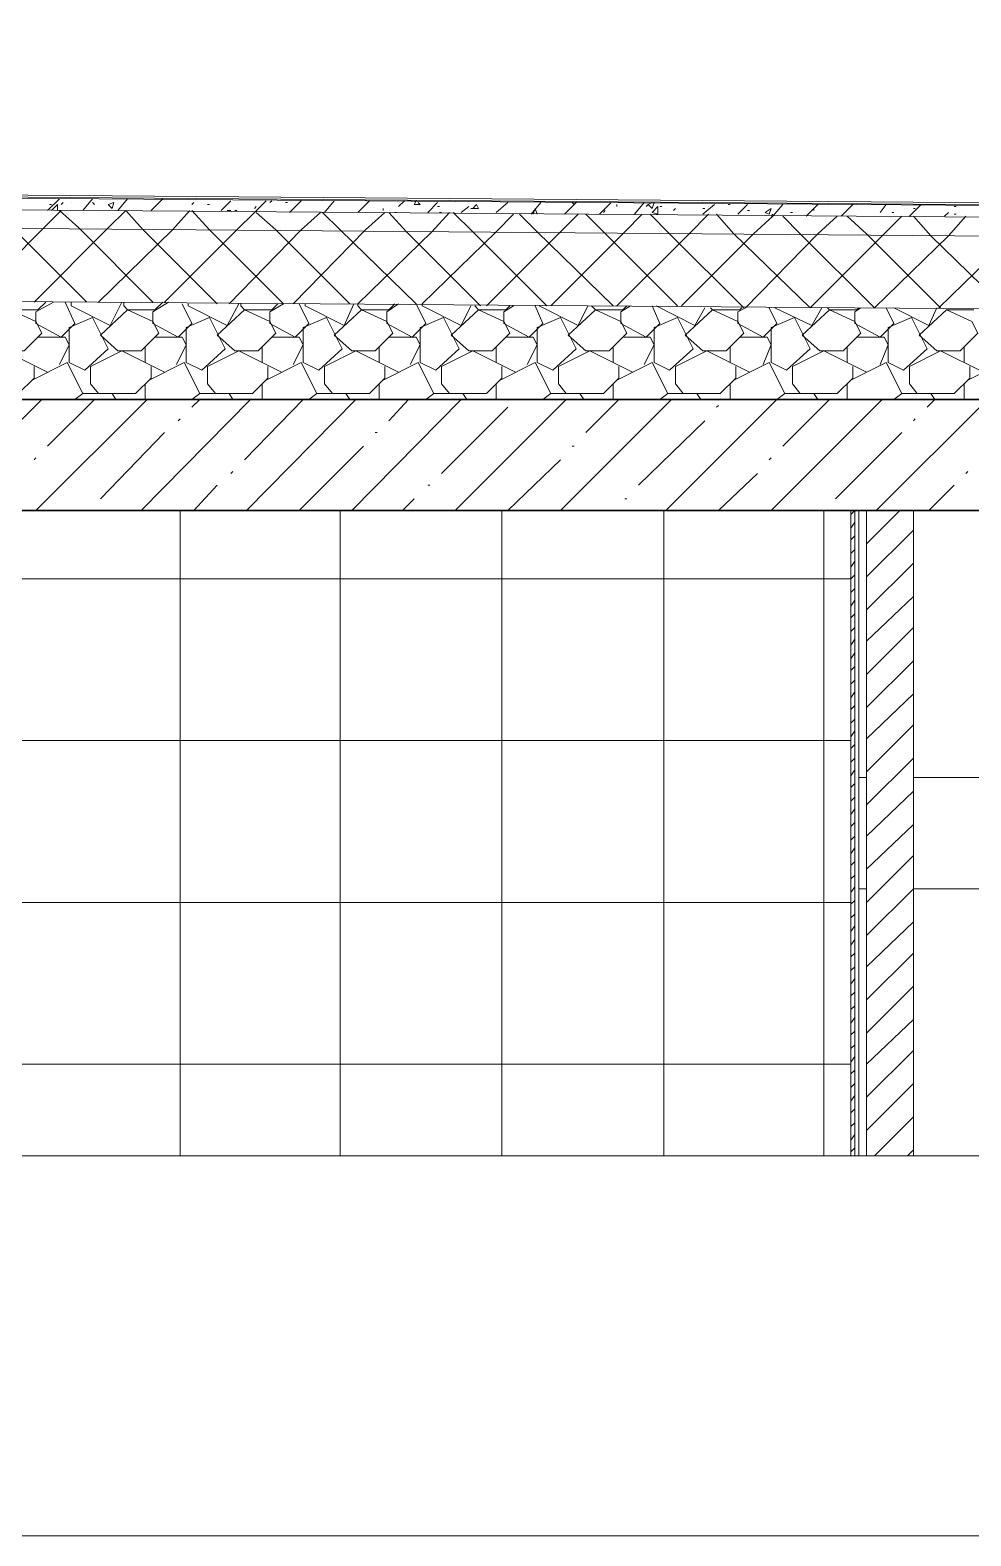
# Model space of a CAD drawing. Header units: millimetres. Extents: x 2294 to 908349, y -83289 to 219220.
# Drawn here: x 879242 to 881351, y 202988 to 206365 of the extents above; entities that cross this region are included whole.
import ezdxf

# ---------------------------------------------------------------- set-up
doc = ezdxf.new("R2010")
doc.units = ezdxf.units.MM
doc.layers.add('PDF _Геометрия', color=7, linetype='Continuous')

msp = doc.modelspace()

# ---------------------------------------------------------------- linework, layer by layer
at = {"layer": 'PDF _Геометрия', "lineweight": 30}
for points in [[(901961.1, 204688.4), (900772.1, 204688.4), (900772.1, 205287.3), (900772.1, 205536.5), (900772.1, 206629.4), (900514.2, 206629.4), (900514.2, 205536.5), (873196.2, 205536.5), (873196.2, 205287.3), (873196.2, 203840.3)], [(873454.1, 203840.3), (873454.1, 205287.3), (900514.2, 205287.3), (900514.2, 204688.4), (900514.2, 204439.2), (900514.2, 203840.3)]]:
    msp.add_lwpolyline(points, dxfattribs=at)
at = {"layer": 'PDF _Геометрия', "lineweight": 9}
msp.add_lwpolyline([(873642.1, 205536.5), (885725.1, 205536.5), (885725.1, 205728.9), (885725.1, 205895), (885725.1, 205938.7), (885725.1, 205960.5), (885725.1, 205964.9), (885725.1, 205969.3), (885327.3, 205947.4), (885191.8, 205947.4), (874700, 206030.5), (873642.1, 206061.1), (873642.1, 206056.7), (873642.1, 206052.3), (873642.1, 206030.5), (873642.1, 205986.8), (873642.1, 205825)], close=True, dxfattribs=at)
at = {"layer": 'PDF _Геометрия', "lineweight": 20}
for points in [[(900361.1, 206056.7), (898909.8, 206026.1), (886144.8, 205943.1), (885725.1, 205964.9), (885327.3, 205943.1), (885191.8, 205943.1), (874700, 206026.1), (873642.1, 206056.7)], [(900361.1, 206052.3), (898909.8, 206021.7), (886144.8, 205943.1), (885725.1, 205960.5), (885327.3, 205943.1), (885191.8, 205943.1), (874700, 206021.7), (873642.1, 206052.3)], [(900361.1, 206030.5), (898909.8, 205999.9), (886144.8, 205916.8), (885725.1, 205938.7), (885327.3, 205916.8), (885191.8, 205916.8), (874695.6, 205995.5), (873642.1, 206030.5)], [(900361.1, 205986.8), (898909.8, 205956.2), (886140.4, 205877.5), (885725.1, 205895), (885327.3, 205873.1), (885191.8, 205873.1), (874695.6, 205956.2), (873642.1, 205986.8)], [(900361.1, 205825), (898909.8, 205790.1), (886140.4, 205711.4), (885725.1, 205728.9), (885331.7, 205711.4), (885187.4, 205711.4), (874695.6, 205790.1), (873642.1, 205825)]]:
    msp.add_lwpolyline(points, dxfattribs=at)
at = {"layer": 'PDF _Геометрия', "color": 250, "lineweight": 9, "true_color": 0x1d1d1d}
for points in [[(879281.4, 205960.5), (879307.6, 205986.8)], [(879285.8, 205973.7), (879290.2, 205973.7)], [(879290.2, 205960.5), (879303.3, 205973.7), (879303.3, 205960.5)], [(879312, 205973.7), (879316.4, 205978)], [(879333.9, 205978), (879333.9, 205978)], [(879360.1, 205960.5), (879382, 205986.8)], [(879382, 205978), (879386.3, 205973.7)], [(879438.8, 205960.5), (879460.7, 205986.8)], [(879513.1, 205960.5), (879539.3, 205986.8)], [(879543.7, 205755.1), (879705.5, 205916.8), (879744.8, 205956.2), (879771, 205982.4)], [(879604.9, 205973.7), (879609.3, 205978)], [(879639.9, 205973.7), (879644.3, 205973.7)], [(879670.5, 205960.5), (879692.3, 205982.4)], [(879744.8, 205964.9), (879749.2, 205969.3)], [(879779.8, 205978), (879784.2, 205982.4)], [(879814.8, 205978), (879819.1, 205978)], [(879823.5, 205956.2), (879849.7, 205982.4)], [(879902.2, 205956.2), (879924, 205982.4)], [(879976.5, 205956.2), (880002.7, 205982.4)], [(880068.3, 205969.3), (880081.4, 205982.4)], [(880112, 205978), (880116.4, 205973.7), (880103.3, 205973.7), (880107.6, 205982.4)], [(880133.9, 205956.2), (880155.7, 205978)], [(880155.7, 205969.3), (880160.1, 205969.3)], [(880208.2, 205956.2), (880225.7, 205969.3)], [(880286.9, 205956.2), (880313.1, 205978)], [(880365.6, 205951.8), (880387.4, 205978)], [(880439.9, 205951.8), (880466.1, 205978)], [(880457.4, 205978), (880461.7, 205973.7)], [(880518.6, 205951.8), (880544.8, 205978)], [(880557.9, 205973.7), (880557.9, 205969.3)], [(880597.3, 205951.8), (880619.1, 205978)], [(880623.5, 205969.3), (880627.9, 205973.7)], [(880641, 205978), (880636.6, 205964.9), (880627.9, 205973.7), (880636.6, 205978)], [(880654.1, 205969.3), (880658.5, 205969.3)], [(880702.2, 205746.3), (880863.9, 205908.1), (880907.6, 205947.4), (880929.5, 205973.7)], [(880750.3, 205951.8), (880776.5, 205973.7)], [(880763.4, 205969.3), (880763.4, 205969.3)], [(880807.1, 205973.7), (880811.5, 205973.7)], [(880829, 205951.8), (880850.8, 205973.7)], [(880982, 205947.4), (881008.2, 205973.7)], [(881060.7, 205947.4), (881086.9, 205973.7)], [(881148.1, 205956.2), (881161.2, 205973.7)], [(881213.7, 205947.4), (881239.9, 205973.7)], [(881314.2, 205969.3), (881318.6, 205969.3)], [(879106.6, 205755.1), (879272.7, 205921.2), (879312, 205960.5)], [(879368.9, 205755.1), (879202.7, 205921.2), (879163.4, 205960.5)], [(879250.8, 205755.1), (879416.9, 205921.2), (879456.3, 205960.5), (879495.6, 205916.8), (879661.7, 205750.7)], [(879517.5, 205755.1), (879351.4, 205921.2), (879307.6, 205960.5)], [(879395.1, 205755.1), (879561.2, 205916.8), (879600.5, 205960.5)], [(879591.8, 205960.5), (879591.8, 205960.5)], [(879845.4, 205750.7), (879867.2, 205707), (879836.6, 205676.4), (879779.8, 205707), (879779.8, 205733.2), (879810.4, 205750.7), (879644.3, 205916.8), (879604.9, 205960.5)], [(879683.6, 205960.5), (879692.3, 205960.5)], [(879688, 205964.9), (879688, 205964.9)], [(879688, 205750.7), (879849.7, 205916.8), (879893.4, 205956.2)], [(879692.3, 205960.5), (879692.3, 205960.5)], [(879701.1, 205960.5), (879705.5, 205960.5)], [(879959, 205750.7), (879792.9, 205916.8), (879749.2, 205956.2)], [(879832.2, 205750.7), (879994, 205916.8), (880037.7, 205956.2)], [(880068.3, 205750.7), (880042.1, 205733.2), (880042.1, 205707), (880098.9, 205676.4), (880129.5, 205707), (880107.6, 205750.7), (879937.2, 205916.8), (879897.8, 205956.2)], [(880182, 205956.2), (880142.6, 205912.5), (879976.5, 205750.7), (879976.5, 205746.3), (879985.2, 205737.6), (879924, 205680.8), (879963.4, 205645.8), (880015.8, 205645.8), (880055.2, 205685.1), (880042.1, 205711.4), (879985.2, 205737.6), (880046.4, 205737.6), (880059.6, 205750.7)], [(880033.3, 205964.9), (880033.3, 205960.5)], [(880251.9, 205746.3), (880085.8, 205912.5), (880046.4, 205956.2)], [(880055.2, 205956.2), (880055.2, 205956.2)], [(880059.6, 205956.2), (880063.9, 205956.2)], [(880230.1, 205746.3), (880208.2, 205702.6), (880120.8, 205746.3), (880120.8, 205750.7), (880286.9, 205912.5), (880326.2, 205951.8)], [(880160.1, 205956.2), (880164.5, 205956.2)], [(880400.5, 205746.3), (880234.4, 205912.5), (880190.7, 205956.2)], [(880230.1, 205964.9), (880234.4, 205964.9)], [(880265, 205746.3), (880431.1, 205912.5), (880470.5, 205951.8)], [(880549.2, 205746.3), (880378.7, 205912.5), (880339.3, 205951.8)], [(880369.9, 205951.8), (880374.3, 205964.9), (880378.7, 205951.8)], [(880409.3, 205746.3), (880575.4, 205912.5), (880614.7, 205951.8)], [(880693.4, 205746.3), (880527.3, 205912.5), (880488, 205951.8)], [(880527.3, 205956.2), (880531.7, 205960.5)], [(880557.9, 205746.3), (880719.7, 205908.1), (880763.4, 205951.8)], [(880842.1, 205742), (880676, 205908.1), (880632.2, 205951.8)], [(880645.4, 205951.8), (880649.7, 205951.8)], [(880667.2, 205964.9), (880667.2, 205964.9)], [(880684.7, 205960.5), (880689.1, 205964.9)], [(880750.3, 205964.9), (880754.6, 205964.9)], [(880780.9, 205951.8), (880820.2, 205908.1), (880990.7, 205742), (881156.8, 205908.1), (881196.2, 205947.4)], [(880898.9, 205742), (880916.4, 205707), (880885.8, 205676.4), (880829, 205707), (880829, 205733.2), (880846.4, 205742), (881008.2, 205908.1), (881051.9, 205947.4)], [(880850.8, 205960.5), (880855.2, 205960.5)], [(880903.3, 205947.4), (880907.6, 205951.8)], [(880925.1, 205960.5), (880925.1, 205960.5)], [(880929.5, 205947.4), (880968.8, 205908.1), (881135, 205742), (881301.1, 205903.7), (881340.4, 205947.4)], [(880947, 205956.2), (880951.4, 205956.2)], [(880999.4, 205960.5), (880999.4, 205964.9)], [(881047.5, 205951.8), (881047.5, 205951.8)], [(881283.6, 205742), (881117.5, 205908.1), (881073.8, 205947.4)], [(881143.7, 205947.4), (881143.7, 205947.4)], [(881165.6, 205947.4), (881165.6, 205947.4)], [(881165.6, 205947.4), (881165.6, 205947.4)], [(881174.3, 205956.2), (881178.7, 205956.2)], [(881222.4, 205964.9), (881226.8, 205964.9)], [(881432.2, 205737.6), (881261.7, 205903.7), (881222.4, 205947.4)], [(881279.2, 205742), (881445.3, 205903.7), (881484.7, 205943.1)], [(881292.3, 205947.4), (881301.1, 205956.2)], [(881314.2, 205951.8), (881318.6, 205951.8)], [(879277, 205755.1), (879259.6, 205737.6), (879198.4, 205737.6), (879137.2, 205680.8), (879176.5, 205645.8), (879229, 205645.8), (879268.3, 205685.1), (879255.2, 205711.4), (879198.4, 205737.6), (879189.6, 205746.3), (879189.6, 205755.1)], [(879294.5, 205755.1), (879255.2, 205733.2), (879255.2, 205707), (879312, 205676.4), (879342.6, 205707), (879320.8, 205755.1)], [(879333.9, 205755.1), (879333.9, 205746.3), (879421.3, 205702.6), (879447.5, 205755.1)], [(879539.3, 205755.1), (879521.9, 205737.6), (879460.7, 205737.6), (879399.5, 205680.8), (879438.8, 205645.8), (879491.3, 205645.8), (879530.6, 205685.1), (879517.5, 205711.4), (879460.7, 205737.6), (879451.9, 205746.3), (879451.9, 205755.1)], [(879552.5, 205755.1), (879517.5, 205733.2), (879517.5, 205707), (879574.3, 205676.4), (879604.9, 205707), (879583.1, 205750.7)], [(879596.2, 205750.7), (879596.2, 205746.3), (879683.6, 205702.6), (879709.8, 205750.7)], [(879797.3, 205750.7), (879784.2, 205737.6), (879722.9, 205737.6), (879661.7, 205680.8), (879701.1, 205645.8), (879753.5, 205645.8), (879792.9, 205685.1), (879779.8, 205711.4), (879722.9, 205737.6), (879714.2, 205746.3), (879714.2, 205750.7)], [(879858.5, 205750.7), (879858.5, 205746.3), (879945.9, 205702.6), (879967.8, 205750.7)], [(880238.8, 205746.3), (880247.5, 205737.6), (880186.3, 205680.8), (880225.7, 205645.8), (880278.1, 205645.8), (880317.5, 205685.1), (880304.4, 205711.4), (880247.5, 205737.6), (880308.7, 205737.6), (880317.5, 205746.3)], [(880238.8, 205746.3), (880238.8, 205746.3)], [(880326.2, 205746.3), (880304.4, 205733.2), (880304.4, 205707), (880361.2, 205676.4), (880391.8, 205707), (880374.3, 205746.3)], [(880383.1, 205746.3), (880470.5, 205702.6), (880492.3, 205746.3)], [(880383.1, 205746.3), (880383.1, 205746.3)], [(880501.1, 205746.3), (880509.8, 205737.6), (880448.6, 205680.8), (880488, 205645.8), (880540.4, 205645.8), (880579.8, 205685.1), (880566.7, 205711.4), (880509.8, 205737.6), (880571, 205737.6), (880579.8, 205746.3)], [(880588.5, 205746.3), (880566.7, 205733.2), (880566.7, 205707), (880623.5, 205676.4), (880654.1, 205707), (880636.6, 205746.3)], [(880645.4, 205746.3), (880732.8, 205702.6), (880754.6, 205742)], [(880767.8, 205742), (880772.1, 205737.6), (880710.9, 205680.8), (880750.3, 205645.8), (880802.7, 205645.8), (880842.1, 205685.1), (880829, 205711.4), (880772.1, 205737.6), (880833.3, 205737.6), (880837.7, 205742)], [(880912, 205742), (880995.1, 205702.6), (881016.9, 205742)], [(881030, 205742), (881034.4, 205737.6), (880973.2, 205680.8), (881012.6, 205645.8), (881065, 205645.8), (881104.4, 205685.1), (881091.3, 205711.4), (881034.4, 205737.6), (881095.6, 205737.6), (881100, 205742)], [(881104.4, 205742), (881091.3, 205733.2), (881091.3, 205707), (881148.1, 205676.4), (881178.7, 205707), (881161.2, 205742)], [(881178.7, 205742), (881257.4, 205702.6), (881274.9, 205742)], [(881296.7, 205737.6), (881235.5, 205680.8), (881274.9, 205645.8), (881327.3, 205645.8), (881366.7, 205685.1), (881353.5, 205711.4), (881296.7, 205737.6), (881357.9, 205737.6)], [(881296.7, 205737.6), (881296.7, 205737.6)], [(879307.6, 205615.2), (879329.5, 205658.9), (879320.8, 205676.4), (879259.6, 205676.4)], [(879569.9, 205615.2), (879591.8, 205658.9), (879583.1, 205676.4), (879521.9, 205676.4)], [(879832.2, 205615.2), (879854.1, 205658.9), (879845.4, 205676.4), (879784.2, 205676.4)], [(880094.5, 205615.2), (880116.4, 205658.9), (880107.6, 205676.4), (880046.4, 205676.4)], [(880356.8, 205615.2), (880378.7, 205658.9), (880369.9, 205676.4), (880308.7, 205676.4)], [(880619.1, 205615.2), (880641, 205658.9), (880632.2, 205676.4), (880571, 205676.4)], [(880885.8, 205615.2), (880903.3, 205658.9), (880894.5, 205676.4), (880833.3, 205676.4)], [(881148.1, 205615.2), (881165.6, 205658.9), (881156.8, 205676.4), (881095.6, 205676.4)], [(879132.8, 205549.6), (879115.3, 205571.5), (879115.3, 205610.8), (879185.2, 205645.8), (879281.4, 205597.7)], [(879395.1, 205549.6), (879377.6, 205571.5), (879377.6, 205610.8), (879447.5, 205645.8), (879543.7, 205597.7)], [(879500, 205619.6), (879500, 205654.5)], [(879657.4, 205549.6), (879639.9, 205571.5), (879639.9, 205610.8), (879709.8, 205645.8), (879806, 205597.7)], [(879762.3, 205619.6), (879762.3, 205654.5)], [(879919.7, 205549.6), (879902.2, 205571.5), (879902.2, 205610.8), (879972.1, 205645.8), (880068.3, 205597.7)], [(880024.6, 205619.6), (880024.6, 205654.5)], [(880182, 205549.6), (880164.5, 205571.5), (880164.5, 205610.8), (880234.4, 205645.8), (880330.6, 205597.7)], [(880286.9, 205619.6), (880286.9, 205654.5)], [(880444.3, 205549.6), (880426.8, 205571.5), (880426.8, 205610.8), (880496.7, 205645.8), (880592.9, 205597.7)], [(880549.2, 205619.6), (880549.2, 205654.5)], [(880706.6, 205549.6), (880689.1, 205571.5), (880689.1, 205610.8), (880759, 205645.8), (880855.2, 205597.7)], [(880811.5, 205619.6), (880811.5, 205654.5)], [(880968.8, 205549.6), (880951.4, 205571.5), (880951.4, 205610.8), (881021.3, 205645.8), (881117.5, 205597.7)], [(881073.8, 205619.6), (881073.8, 205654.5)], [(881231.1, 205549.6), (881213.7, 205571.5), (881213.7, 205610.8), (881283.6, 205645.8), (881379.8, 205597.7)], [(881336.1, 205619.6), (881336.1, 205654.5)], [(879080.3, 205536.5), (879097.8, 205549.6), (879215.8, 205549.6), (879250.8, 205584.6), (879250.8, 205610.8)], [(879246.4, 205580.2), (879325.1, 205619.6), (879360.1, 205549.6)], [(879342.6, 205536.5), (879360.1, 205549.6), (879478.1, 205549.6), (879513.1, 205584.6), (879513.1, 205610.8)], [(879508.7, 205580.2), (879587.4, 205619.6), (879622.4, 205549.6)], [(879604.9, 205536.5), (879622.4, 205549.6), (879740.4, 205549.6), (879775.4, 205584.6), (879775.4, 205610.8)], [(879771, 205580.2), (879849.7, 205619.6), (879884.7, 205549.6)], [(879867.2, 205536.5), (879884.7, 205549.6), (880002.7, 205549.6), (880037.7, 205584.6), (880037.7, 205610.8)], [(880033.3, 205580.2), (880112, 205619.6), (880147, 205549.6)], [(880129.5, 205536.5), (880147, 205549.6), (880265, 205549.6), (880300, 205584.6), (880300, 205610.8)], [(880295.6, 205580.2), (880374.3, 205619.6), (880409.3, 205549.6)], [(880391.8, 205536.5), (880409.3, 205549.6), (880527.3, 205549.6), (880562.3, 205584.6), (880562.3, 205610.8)], [(880557.9, 205580.2), (880636.6, 205619.6), (880671.6, 205549.6)], [(880654.1, 205536.5), (880671.6, 205549.6), (880789.6, 205549.6), (880824.6, 205584.6), (880824.6, 205610.8)], [(880667.2, 205287.3), (880916.4, 205536.5), (880933.9, 205549.6), (881051.9, 205549.6), (881086.9, 205584.6), (881086.9, 205610.8)], [(880820.2, 205580.2), (880898.9, 205619.6), (880933.9, 205549.6)], [(881082.5, 205580.2), (881161.2, 205619.6), (881196.2, 205549.6)], [(881178.7, 205536.5), (881196.2, 205549.6), (881314.2, 205549.6), (881349.2, 205584.6), (881349.2, 205610.8)], [(881344.8, 205580.2), (881423.5, 205619.6), (881458.5, 205549.6)], [(879491.3, 205536.5), (879495.6, 205536.5), (879500, 205536.5), (879500, 205571.5)], [(879753.5, 205536.5), (879757.9, 205536.5), (879762.3, 205536.5), (879762.3, 205571.5)], [(880015.8, 205536.5), (880020.2, 205536.5), (880024.6, 205536.5), (880024.6, 205571.5)], [(880278.1, 205536.5), (880282.5, 205536.5), (880286.9, 205536.5), (880286.9, 205571.5)], [(880540.4, 205536.5), (880544.8, 205536.5), (880549.2, 205536.5), (880549.2, 205571.5)], [(880802.7, 205536.5), (880807.1, 205536.5), (880811.5, 205536.5), (880811.5, 205571.5)], [(881065, 205536.5), (881069.4, 205536.5), (881073.8, 205536.5), (881073.8, 205571.5)], [(881327.3, 205536.5), (881331.7, 205536.5), (881336.1, 205536.5), (881336.1, 205571.5)], [(879019.1, 205287.3), (879268.3, 205536.5)], [(879255.2, 205287.3), (879504.4, 205536.5)], [(879281.4, 205431.6), (879386.3, 205536.5)], [(879434.4, 205536.5), (879425.7, 205549.6)], [(879491.3, 205287.3), (879736.1, 205536.5)], [(879604.9, 205519), (879622.4, 205536.5)], [(879696.7, 205536.5), (879688, 205549.6)], [(879722.9, 205401), (879854.1, 205536.5)], [(879727.3, 205287.3), (879972.1, 205536.5)], [(879959, 205536.5), (879950.3, 205549.6)], [(879963.4, 205287.3), (880208.2, 205536.5)], [(880046.4, 205488.4), (880090.2, 205536.5)], [(880195.1, 205287.3), (880444.3, 205536.5)], [(880221.3, 205536.5), (880212.6, 205549.6)], [(880431.1, 205287.3), (880680.3, 205536.5)], [(880483.6, 205536.5), (880474.9, 205549.6)], [(880488, 205462.2), (880562.3, 205536.5)], [(880745.9, 205536.5), (880737.2, 205549.6)], [(880903.3, 205287.3), (881152.5, 205536.5)], [(880929.5, 205431.6), (881034.4, 205536.5)], [(881008.2, 205536.5), (880999.4, 205549.6)], [(881139.3, 205287.3), (881388.5, 205536.5)], [(881253, 205519), (881270.5, 205536.5), (881261.7, 205549.6)], [(880164.5, 205370.4), (880313.1, 205519)], [(880780.9, 205519), (880785.2, 205523.4)], [(879399.5, 205313.6), (879543.7, 205462.2)], [(879574.3, 205488.4), (879578.7, 205492.8)], [(880015.8, 205462.2), (880020.2, 205462.2)], [(880606, 205344.2), (880754.6, 205488.4)], [(881047.5, 205313.6), (881196.2, 205462.2)], [(881222.4, 205488.4), (881226.8, 205492.8)], [(879845.4, 205287.3), (879989.6, 205431.6)], [(880457.4, 205431.6), (880461.7, 205431.6)], [(879250.8, 205401), (879255.2, 205405.4)], [(880313.1, 205287.3), (880431.1, 205401)], [(880898.9, 205401), (880903.3, 205405.4)], [(879692.3, 205370.4), (879696.7, 205374.8)], [(880785.2, 205287.3), (880872.7, 205370.4)], [(881340.4, 205370.4), (881344.8, 205374.8)], [(879609.3, 205287.3), (879661.7, 205344.2)], [(880133.9, 205344.2), (880138.2, 205344.2)], [(881257.4, 205287.3), (881314.2, 205344.2)], [(880077, 205287.3), (880103.3, 205313.6)], [(880575.4, 205313.6), (880579.8, 205313.6)], [(881117.5, 205287.3), (881121.9, 205287.3)], [(881117.5, 205213), (881191.8, 205287.3)], [(881117.5, 205138.7), (881222.4, 205243.6)], [(881117.5, 205064.4), (881222.4, 205169.3)], [(881117.5, 204994.4), (881222.4, 205095)], [(881117.5, 204920.1), (881222.4, 205025)], [(881117.5, 204845.8), (881222.4, 204950.7)], [(881117.5, 204775.8), (881222.4, 204876.4)], [(881117.5, 204701.5), (881222.4, 204806.5)], [(881117.5, 204627.2), (881222.4, 204732.1)], [(881117.5, 204557.3), (881222.4, 204657.8)], [(881117.5, 204483), (881222.4, 204583.5)], [(881117.5, 204408.6), (881222.4, 204513.6)], [(881117.5, 204334.3), (881222.4, 204439.2)], [(881117.5, 204264.4), (881222.4, 204364.9)], [(881117.5, 204190.1), (881222.4, 204295)], [(881117.5, 204115.7), (881222.4, 204220.7)], [(881117.5, 204045.8), (881222.4, 204146.3)], [(881117.5, 203971.5), (881222.4, 204076.4)], [(881117.5, 203897.2), (881222.4, 204002.1)], [(881135, 203840.3), (881222.4, 203927.8)], [(881209.3, 203840.3), (881222.4, 203853.4)]]:
    msp.add_lwpolyline(points, dxfattribs=at)
for points in [[(879430.1, 205978), (879425.7, 205964.9), (879416.9, 205973.7)], [(880243.2, 205973.7), (880247.5, 205964.9), (880234.4, 205964.9)], [(880649.7, 205951.8), (880636.6, 205956.2), (880649.7, 205969.3)], [(880903.3, 205964.9), (880898.9, 205951.8), (880890.2, 205956.2)], [(879329.5, 205619.6), (879329.5, 205698.3), (879382, 205720.1), (879416.9, 205650.2), (879364.5, 205602.1)], [(879591.8, 205619.6), (879591.8, 205698.3), (879644.3, 205720.1), (879679.2, 205650.2), (879626.8, 205602.1)], [(879854.1, 205619.6), (879854.1, 205698.3), (879906.6, 205720.1), (879941.5, 205650.2), (879889.1, 205602.1)], [(880116.4, 205619.6), (880116.4, 205698.3), (880168.8, 205720.1), (880203.8, 205650.2), (880151.4, 205602.1)], [(880378.7, 205619.6), (880378.7, 205698.3), (880431.1, 205720.1), (880466.1, 205650.2), (880413.7, 205602.1)], [(880641, 205619.6), (880641, 205698.3), (880693.4, 205720.1), (880728.4, 205650.2), (880676, 205602.1)], [(880903.3, 205619.6), (880903.3, 205698.3), (880955.7, 205720.1), (880990.7, 205650.2), (880938.2, 205602.1)], [(881165.6, 205619.6), (881165.6, 205698.3), (881218, 205720.1), (881253, 205650.2), (881200.5, 205602.1)]]:
    msp.add_lwpolyline(points, close=True, dxfattribs=at)
at = {"layer": 'PDF _Геометрия', "lineweight": 9}
for points in [[(881100, 203840.3), (881100, 205287.3), (881091.3, 205287.3), (881082.5, 205287.3), (881082.5, 203840.3), (881082.5, 205287.3), (876693.4, 205287.3), (876693.4, 203840.3), (876693.4, 205164.9), (876684.7, 205164.9), (876676, 205164.9), (876676, 203840.3)], [(881091.3, 205287.3), (881091.3, 203840.3)], [(881222.4, 203840.3), (881222.4, 205287.3), (881117.5, 205287.3), (881117.5, 203840.3)], [(881100, 204688.4), (881117.5, 204688.4)], [(881222.4, 204688.4), (881563.4, 204688.4)], [(881117.5, 204439.2), (881100, 204439.2)], [(881458.5, 203840.3), (881458.5, 204439.2), (881563.4, 204439.2), (881222.4, 204439.2)], [(901961.1, 203840.3), (887115.3, 203840.3), (887036.6, 203687.3), (886883.6, 203997.7), (886804.9, 203840.3), (871959, 203840.3)], [(878638.8, 203057.8), (878568.9, 202987.9), (900793.9, 202987.9)]]:
    msp.add_lwpolyline(points, dxfattribs=at)
at = {"layer": 'PDF _Геометрия', "color": 250, "lineweight": 9, "true_color": 0x262626}
for points in [[(879578.7, 203840.3), (879578.7, 205287.3)], [(879937.2, 203840.3), (879937.2, 205287.3)], [(880300, 203840.3), (880300, 205287.3)], [(880662.8, 203840.3), (880662.8, 205287.3)], [(881021.3, 203840.3), (881021.3, 205287.3)], [(876693.4, 205134.3), (881082.5, 205134.3)], [(876693.4, 204771.5), (881082.5, 204771.5)], [(876693.4, 204408.6), (881082.5, 204408.6)], [(876693.4, 204045.8), (881082.5, 204045.8)]]:
    msp.add_lwpolyline(points, dxfattribs=at)
at = {"layer": 'PDF _Геометрия', "color": 252, "lineweight": 9, "true_color": 0x878787}
for points in [[(881082.5, 205278.6), (881091.3, 205287.3)], [(881082.5, 205248), (881091.3, 205261.1)], [(881082.5, 205221.8), (881091.3, 205230.5)], [(881082.5, 205191.1), (881091.3, 205199.9)], [(881082.5, 205160.5), (881091.3, 205173.7)], [(881082.5, 205134.3), (881091.3, 205143.1)], [(881082.5, 205103.7), (881091.3, 205112.5)], [(881082.5, 205073.1), (881091.3, 205086.2)], [(881082.5, 205046.9), (881091.3, 205055.6)], [(881082.5, 205016.3), (881091.3, 205025)], [(881082.5, 204985.7), (881091.3, 204998.8)], [(881082.5, 204955.1), (881091.3, 204968.2)], [(881082.5, 204928.9), (881091.3, 204937.6)], [(881082.5, 204898.3), (881091.3, 204907)], [(881082.5, 204867.7), (881091.3, 204880.8)], [(881082.5, 204841.4), (881091.3, 204850.2)], [(881082.5, 204810.8), (881091.3, 204819.6)], [(881082.5, 204780.2), (881091.3, 204793.3)], [(881082.5, 204754), (881091.3, 204762.7)], [(881082.5, 204723.4), (881091.3, 204732.1)], [(881082.5, 204692.8), (881091.3, 204705.9)], [(881082.5, 204666.6), (881091.3, 204675.3)], [(881082.5, 204636), (881091.3, 204644.7)], [(881082.5, 204605.4), (881091.3, 204618.5)], [(881082.5, 204579.1), (881091.3, 204587.9)], [(881082.5, 204548.5), (881091.3, 204557.3)], [(881082.5, 204517.9), (881091.3, 204531)], [(881082.5, 204491.7), (881091.3, 204500.4)], [(881082.5, 204461.1), (881091.3, 204469.8)], [(881082.5, 204430.5), (881091.3, 204443.6)], [(881082.5, 204404.3), (881091.3, 204413)], [(881082.5, 204373.7), (881091.3, 204382.4)], [(881082.5, 204343.1), (881091.3, 204356.2)], [(881082.5, 204312.5), (881091.3, 204325.6)], [(881082.5, 204286.2), (881091.3, 204295)], [(881082.5, 204255.6), (881091.3, 204264.4)], [(881082.5, 204225), (881091.3, 204238.1)], [(881082.5, 204198.8), (881091.3, 204207.5)], [(881082.5, 204168.2), (881091.3, 204176.9)], [(881082.5, 204137.6), (881091.3, 204150.7)], [(881082.5, 204111.4), (881091.3, 204120.1)], [(881082.5, 204080.8), (881091.3, 204089.5)], [(881082.5, 204050.2), (881091.3, 204063.3)], [(881082.5, 204023.9), (881091.3, 204032.7)], [(881082.5, 203993.3), (881091.3, 204002.1)], [(881082.5, 203962.7), (881091.3, 203975.9)], [(881082.5, 203936.5), (881091.3, 203945.3)], [(881082.5, 203905.9), (881091.3, 203914.6)], [(881082.5, 203875.3), (881091.3, 203888.4)], [(881082.5, 203849.1), (881091.3, 203857.8)]]:
    msp.add_lwpolyline(points, dxfattribs=at)

doc.saveas('drawing.dxf')
